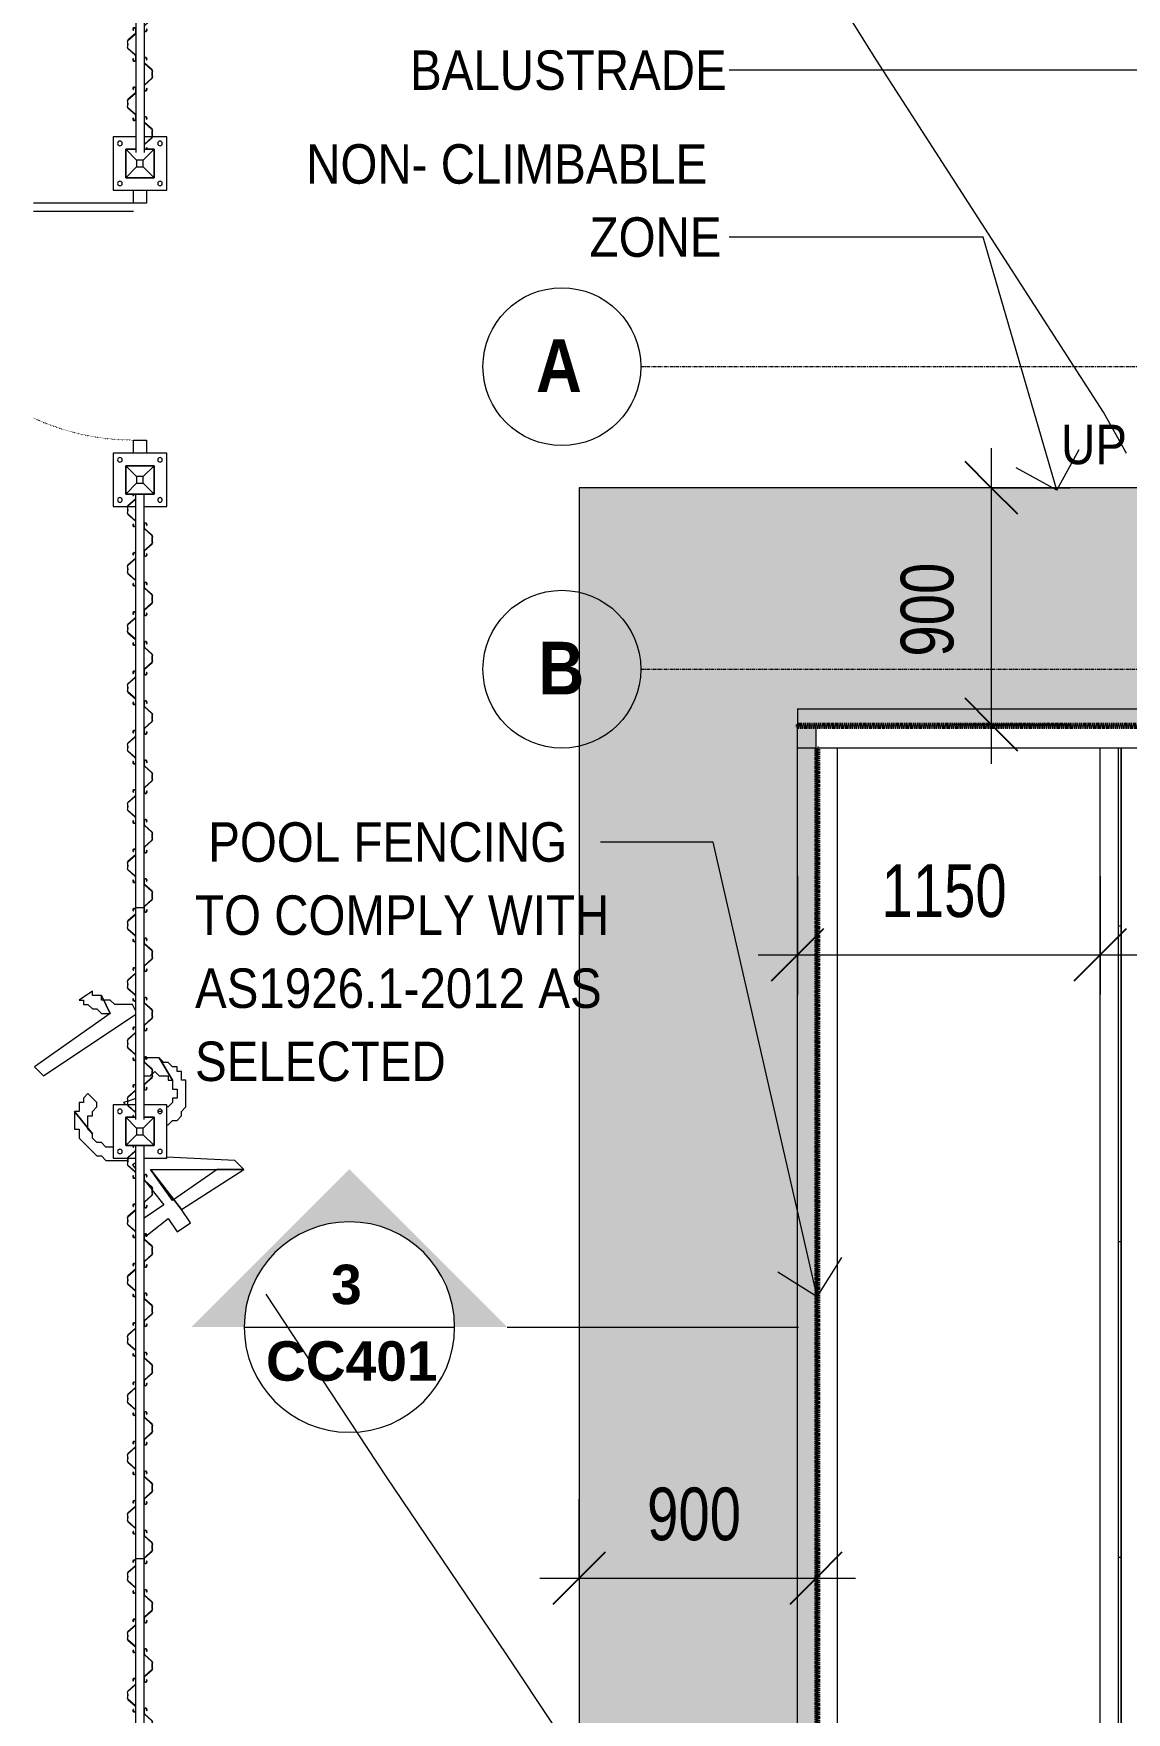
# Model space of a CAD drawing. Header units: millimetres. Extents: x -3370 to 37592, y -25802 to 13127.
# Drawn here: x -3370 to 784, y 1493 to 7874 of the extents above; entities that cross this region are included whole.
import ezdxf

# ---------------------------------------------------------------- set-up
doc = ezdxf.new("R2010")
doc.units = ezdxf.units.MM
for name, pattern in [('Dot - Tight', [1, 0, -1]), ('Grid Line', [22.225, 12.7, -3.175, 3.175, -3.175]), ('pool fencing', [16, 5, -1, 0, -1, 0, -1, 5, -1, 0, -1, 0, -1])]:
    doc.linetypes.add(name, pattern=pattern)
for name, color, linetype, lineweight in [('2 Hoop survey', 8, 'Continuous', 9), ('A-ANNO-DIMS', 211, 'Continuous', 9), ('A-ANNO-DIMS-100', 211, 'Continuous', 9), ('A-DETL', 90, 'Continuous', 9), ('A-DETL-GENF', 92, 'Continuous', 9), ('A-DETL-HDLN', 90, 'Dot - Tight', 9), ('A-DETL-THIN', 151, 'Continuous', 9), ('A-FLOR-HRAL', 11, 'Continuous', 9), ('A-GENM', 13, 'Continuous', 9), ('A-GLAZ-CURT', 52, 'Continuous', 9), ('A-WALL', 113, 'Continuous', 18), ('G-ANNO-SYMB', 111, 'Continuous', 9), ('G-ANNO-TEXT', 231, 'Continuous', 9), ('S-GRID', 1, 'Continuous', 9), ('S-GRID-IDEN', 1, 'Continuous', 9), ('S-STRS-IDEN', 31, 'Continuous', 25), ('默认', 18, 'Continuous', 9)]:
    doc.layers.add(name, color=color, linetype=linetype, lineweight=lineweight)
doc.styles.add('Arial_B', font='arialbd.ttf', dxfattribs={"height": 150})
doc.styles.add('Avenir', font='', dxfattribs={"width": 0.9, "height": 150})
doc.styles.add('Avenir_1', font='', dxfattribs={"width": 0.8, "height": 200})
doc.styles.add('Avenir_B', font='', dxfattribs={"width": 0.9, "height": 200})
doc.styles.get('Avenir').set_extended_font_data('Avenir')
doc.styles.get('Avenir_1').set_extended_font_data('Avenir')
doc.styles.get('Avenir_B').set_extended_font_data('Avenir', bold=True)
doc.dimstyles.new('OJID-2_0mm_Diagonal_Tick', dxfattribs={"dimscale": 304.8, "dimtxt": 282.499429, "dimasz": 0.656168, "dimexe": 0.492126, "dimexo": 0.0625, "dimgap": 0.164042, "dimtad": 1, "dimdsep": 46, "dimtxsty": 'Avenir_1', "dimblk1": 'OBLIQUE', "dimblk2": 'OBLIQUE', "dimsah": 1, "dimcen": 0.09, "dimdle": 0.492126, "dimazin": 3, "dimtfac": 1, "dimtdec": 4, "dimtix": 1, "dimtmove": 0, "dimatfit": 3, "dimfxl": 0.984252, "dimfxlon": 1, "dimtvp": 1, "dimtolj": 1, "dimarcsym": 2})

# ---------------------------------------------------------------- blocks, each defined once
blk = doc.blocks.new('System Panel - 10mm Glazed Panel-2181284-Lower Ground Floor')
at = {"layer": 'A-GLAZ-CURT'}
for p, q in [((-600, 5), (600, 5)), ((-600, 5), (-600, -5)), ((600, 5), (600, -5)), ((600, -5), (-600, -5))]:
    blk.add_line(p, q, dxfattribs=at)
blk = doc.blocks.new('System Panel - 10mm Glazed Panel-2228855-Lower Ground Floor')
at = {"layer": 'A-GLAZ-CURT'}
for p, q in [((-337.5, 5), (337.5, 5)), ((-337.5, 5), (-337.5, -5)), ((337.5, -5), (-337.5, -5))]:
    blk.add_line(p, q, dxfattribs=at)
blk = doc.blocks.new('pool water - pool water-1857592-Lower Ground Floor')
at = {"layer": 'A-GENM'}
blk.add_line((764, -5141.6), (764, 5158.4), dxfattribs=at)
blk = doc.blocks.new('2 Hoop survey-1260670-Lower Ground Floor')
at = {"layer": '默认', "color": 9}
for p, q in [((45448.2, 14015.8), (45418.6, 14005.9)), ((45549, 13966.5), (45531.4, 13966.5)), ((45418.9, 13780.3), (45418.9, 13789)), ((45479.9, 13706.6), (45481.4, 13704.8)), ((45482.8, 13703), (45510, 13668))]:
    blk.add_line(p, q, dxfattribs=at)
at = {"layer": '默认', "color": 9, "flags": 128}
for points in [[(49214.1, 16468.8), (49211.7, 16472.5), (49127.1, 16624.9), (48263.5, 17962.6), (47501.5, 19181.7), (46739.6, 20400.8), (45977.6, 21620), (45909.9, 21738.5), (45825.2, 21874), (45740.6, 21992.5), (45655.9, 22128), (45588.2, 22246.5), (45503.5, 22381.9), (45501.6, 22384.6)], [(45448.2, 14348.1), (45435.8, 14372.9), (45368.1, 14372.9), (45351.1, 14389.8), (45317.3, 14389.8), (45317.3, 14406.8), (45351.1, 14339), (45063.3, 14135.9), (45097.1, 14102), (45448.2, 14336)], [(45537.4, 14169.7), (45486.6, 14169.7), (45480.8, 14163.9)], [(45510.4, 14108.8), (45520.5, 14118.9), (45537.4, 14102), (45571.3, 14102), (45571.3, 14085.1), (45588.2, 14085.1), (45537.4, 14169.7)], [(45622, 14102), (45622, 14118.9), (45605.1, 14118.9), (45605.1, 14135.9), (45588.2, 14135.9), (45571.3, 14152.8), (45554.3, 14152.8), (45537.4, 14169.7), (45588.2, 14085.1), (45588.2, 14051.2), (45605.1, 14051.2), (45605.1, 14017.3), (45588.2, 14017.3), (45588.2, 14000.4), (45571.3, 13983.5), (45565.7, 13983.5)], [(45479.9, 14102), (45503.5, 14102), (45509.8, 14108.3)], [(45565.7, 13915.7), (45571.3, 13915.7), (45588.2, 13932.7), (45605.1, 13932.7), (45622, 13949.6), (45622, 13966.5), (45639, 13983.5), (45639, 14085.1), (45622, 14085.1), (45622, 14102)], [(45417.8, 14005.7), (45401.9, 14000.4), (45410.1, 13992.2)], [(45362.5, 13831.1), (45334.2, 13831.1), (45317.3, 13848), (45300.3, 13848), (45283.4, 13864.9), (45283.4, 13881.9), (45215.7, 13966.5), (45215.7, 13898.8), (45232.6, 13898.8), (45232.6, 13864.9), (45300.3, 13797.2), (45317.3, 13797.2), (45334.2, 13780.3), (45417.4, 13780.3)], [(45859.1, 13746.4), (45757.5, 13746.4), (45588.2, 13627.9), (45503.5, 13746.4), (45622, 13594), (45859.1, 13746.4), (45825.2, 13780.3), (45565.7, 13793.3)], [(45448.2, 13771.6), (45435.8, 13763.3), (45448.2, 13747.4)], [(45479.9, 13502.4), (45486.6, 13492.4), (45571.3, 13560.2), (45605.1, 13509.4), (45655.9, 13543.2), (45622, 13594), (45503.5, 13746.4), (45859.1, 13746.4)], [(45510.7, 13667.1), (45554.3, 13611), (45479.9, 13561.4)], [(47964.1, 10304), (47907.9, 10393.8), (47823.3, 10495.4), (47637, 10732.4), (47569.3, 10834), (47484.6, 10952.6), (47400, 11088), (46858.1, 11900.8), (46400.9, 12578.1), (45943.8, 13272.3)]]:
    blk.add_lwpolyline(points, dxfattribs=at)
for points in [[(45317.3, 14406.8), (45283.4, 14406.8), (45283.4, 14423.7), (45232.6, 14389.8), (45249.5, 14389.8), (45249.5, 14372.9), (45266.5, 14372.9), (45283.4, 14356), (45300.3, 14356), (45317.3, 14339), (45351.1, 14339)], [(45300.3, 14000.4), (45266.5, 14034.3), (45249.5, 14017.3), (45249.5, 14000.4), (45232.6, 14000.4), (45232.6, 13966.5), (45215.7, 13966.5), (45283.4, 13881.9), (45266.5, 13898.8), (45266.5, 13949.6), (45283.4, 13949.6), (45283.4, 13966.5), (45300.3, 13983.5)]]:
    blk.add_lwpolyline(points, close=True, dxfattribs=at)
blk = doc.blocks.new('栏杆扶手 - Surface-Mounted Left Side-1798706-Lower Ground Floor')
at = {"layer": 'A-FLOR-HRAL'}
for p, q in [((101.6, 101.6), (-101.6, 101.6)), ((-101.6, 101.6), (-101.6, -101.6)), ((101.6, -101.6), (101.6, 101.6)), ((-53.975, 53.975), (53.975, 53.975)), ((-53.975, 53.975), (-12.7, 12.7)), ((-53.975, -53.975), (-53.975, 53.975)), ((53.975, 53.975), (-53.975, 53.975)), ((-53.975, 53.975), (-53.975, -53.975)), ((12.7, 12.7), (-12.7, 12.7)), ((-12.7, 12.7), (-12.7, -12.7)), ((12.7, 12.7), (53.975, 53.975)), ((12.7, -12.7), (12.7, 12.7)), ((53.975, 53.975), (53.975, -53.975)), ((53.975, -53.975), (53.975, 53.975)), ((-53.975, -53.975), (-12.7, -12.7)), ((-15.875, -53.975), (-53.975, -53.975)), ((-53.975, -53.975), (-15.875, -53.975)), ((-12.7, -12.7), (12.7, -12.7)), ((53.975, -53.975), (12.7, -12.7)), ((53.975, -53.975), (15.875, -53.975)), ((15.875, -53.975), (53.975, -53.975)), ((-101.6, -101.6), (-15.875, -101.6)), ((15.875, -101.6), (101.6, -101.6))]:
    blk.add_line(p, q, dxfattribs=at)
for centre, start, end in [((-76.2, 76.2), 0, 180), ((-76.2, 76.2), 180, 0), ((76.2, 76.2), 0, 180), ((76.2, 76.2), 180, 0), ((-76.2, -76.2), 0, 180), ((-76.2, -76.2), 180, 0), ((76.2, -76.2), 0, 180), ((76.2, -76.2), 180, 0)]:
    blk.add_arc(centre, 8.731, start, end, dxfattribs=at)
blk = doc.blocks.new('栏杆扶手 - Surface-Mounted Right Side-1798708-Lower Ground Floor')
at = {"layer": 'A-FLOR-HRAL'}
for p, q in [((-29, 101.6), (-101.6, 101.6)), ((-101.6, 101.6), (-101.6, 8)), ((-15.9, 101.6), (-27.8, 101.6)), ((101.6, 101.6), (15.9, 101.6)), ((101.6, -101.6), (101.6, 101.6)), ((-54, 54), (-15.9, 54)), ((-54, 54), (-12.7, 12.7)), ((-54, -54), (-54, 54)), ((-15.9, 54), (-54, 54)), ((-54, 54), (-54, -54)), ((12.7, 12.7), (-12.7, 12.7)), ((-12.7, 12.7), (-12.7, -12.7)), ((12.7, 12.7), (54, 54)), ((12.7, -12.7), (12.7, 12.7)), ((15.9, 54), (54, 54)), ((54, 54), (15.9, 54)), ((54, 54), (54, -54)), ((54, -54), (54, 54)), ((-101.6, -12), (-101.6, -101.6)), ((-54, -54), (-12.7, -12.7)), ((54, -54), (-54, -54)), ((-54, -54), (54, -54)), ((-12.7, -12.7), (12.7, -12.7)), ((54, -54), (12.7, -12.7)), ((-101.6, -101.6), (101.6, -101.6))]:
    blk.add_line(p, q, dxfattribs=at)
for centre, start, end in [((-76.2, 76.2), 0, 180), ((-76.2, 76.2), 180, 0), ((76.2, 76.2), 0, 180), ((76.2, 76.2), 180, 0), ((-76.2, -76.2), 0, 180), ((-76.2, -76.2), 180, 0), ((76.2, -76.2), 0, 180), ((76.2, -76.2), 180, 0)]:
    blk.add_arc(centre, 8.73, start, end, dxfattribs=at)
blk = doc.blocks.new('栏杆扶手 - Right Side-1798712-Lower Ground Floor')
at = {"layer": 'A-FLOR-HRAL'}
for p, q in [((14.3, 41.4), (-14.4, 15.7)), ((-13.9, 15.1), (14.8, 40.8)), ((6.2, 53.8), (6.8, 54.4)), ((15.1, 57.8), (15.1, 43.2)), ((15.9, 43.2), (15.9, 57.8)), ((-14.4, -15.7), (14.3, -41.4)), ((14.8, -40.8), (-13.9, -15.1)), ((6.8, -54.4), (6.2, -53.8)), ((15.1, -43.2), (15.1, -57.8)), ((15.9, -57.8), (15.9, -43.2))]:
    blk.add_line(p, q, dxfattribs=at)
for centre, radius, start, end in [((-11.9, 12.6), 3.97, 129.21574, 193.48706), ((-64.6, 0), 50.2, 346.51294, 13.48706), ((-11.9, 12.6), 3.17, 129.21574, 193.48706), ((-64.6, 0), 51, 346.51294, 13.48706), ((10.2, 57.8), 5.65, 154.86592, 225.25952), ((10.2, 57.8), 4.86, 154.89508, 225.30193), ((12.7, 43.2), 2.38, 311.84708, 0), ((10.2, 57.8), 4.86, 0, 28.16274), ((12.7, 43.2), 3.17, 311.84584, 0), ((10.2, 57.8), 5.65, 360, 14.07872), ((-11.9, -12.6), 3.97, 166.51294, 230.78426), ((-11.9, -12.6), 3.18, 166.51294, 230.78426), ((10.2, -57.8), 5.65, 134.74048, 360), ((10.2, -57.8), 4.86, 134.69807, 0), ((12.7, -43.2), 2.38, 0, 48.15292), ((12.7, -43.2), 3.17, 0, 48.15416)]:
    blk.add_arc(centre, radius, start, end, dxfattribs=at)
blk = doc.blocks.new('栏杆扶手 - Left Side-1798714-Lower Ground Floor')
at = {"layer": 'A-FLOR-HRAL'}
for p, q in [((-15.9, 57.8), (-15.9, 43.2)), ((-15.1, 43.2), (-15.1, 57.8)), ((-14.8, 40.8), (13.9, 15.1)), ((14.4, 15.7), (-14.3, 41.4)), ((-6.8, 54.4), (-6.2, 53.8)), ((-15.9, -43.2), (-15.9, -57.8)), ((-15.1, -57.8), (-15.1, -43.2)), ((13.9, -15.1), (-14.8, -40.8)), ((-14.3, -41.4), (14.4, -15.7)), ((-6.2, -53.8), (-6.8, -54.4))]:
    blk.add_line(p, q, dxfattribs=at)
for centre, radius, start, end in [((-10.2, 57.8), 5.65, 314.74048, 180), ((-12.7, 43.2), 3.17, 180, 228.15416), ((-10.2, 57.8), 4.86, 314.69807, 180), ((-12.7, 43.2), 2.38, 180, 228.15292), ((64.6, 0), 51, 166.51294, 193.48706), ((11.9, 12.6), 3.18, 346.51294, 50.78426), ((11.9, 12.6), 3.97, 346.51294, 50.78426), ((64.6, 0), 50.2, 166.51294, 193.48706), ((-12.7, -43.2), 3.17, 131.84584, 180), ((-10.2, -57.8), 5.65, 180, 45.25952), ((-12.7, -43.2), 2.38, 131.84708, 180), ((-10.2, -57.8), 4.86, 180, 45.30193), ((11.9, -12.6), 3.17, 309.21574, 13.48706), ((11.9, -12.6), 3.97, 309.21574, 13.48706)]:
    blk.add_arc(centre, radius, start, end, dxfattribs=at)
blk = doc.blocks.new('栏杆扶手 - Right Side-V1-Lower Ground Floor')
at = {"layer": 'A-FLOR-HRAL'}
for p, q in [((14.3, 41.4), (-14.4, 15.7)), ((-13.9, 15.1), (14.8, 40.8)), ((6.2, 53.8), (6.8, 54.4)), ((15.1, 57.8), (15.1, 43.2)), ((15.9, 43.2), (15.9, 57.8)), ((-14.4, -15.7), (14.3, -41.4)), ((14.8, -40.8), (-13.9, -15.1)), ((6.8, -54.4), (6.2, -53.8)), ((15.1, -43.2), (15.1, -57.8)), ((15.9, -57.8), (15.9, -43.2))]:
    blk.add_line(p, q, dxfattribs=at)
for centre, radius, start, end in [((-11.9, 12.6), 3.97, 129.21574, 193.48706), ((-64.6, 0), 50.2, 346.51294, 13.48706), ((-11.9, 12.6), 3.17, 129.21574, 193.48706), ((-64.6, 0), 51, 346.51294, 13.48706), ((10.2, 57.8), 5.65, 360, 225.25952), ((10.2, 57.8), 4.86, 0, 225.30193), ((12.7, 43.2), 2.38, 311.84708, 0), ((12.7, 43.2), 3.17, 311.84584, 0), ((-11.9, -12.6), 3.97, 166.51294, 230.78426), ((-11.9, -12.6), 3.18, 166.51294, 230.78426), ((10.2, -57.8), 5.65, 134.74048, 360), ((10.2, -57.8), 4.86, 134.69807, 0), ((12.7, -43.2), 2.38, 0, 48.15292), ((12.7, -43.2), 3.17, 0, 48.15416)]:
    blk.add_arc(centre, radius, start, end, dxfattribs=at)
blk = doc.blocks.new('栏杆扶手 - Right Side-V2-Lower Ground Floor')
at = {"layer": 'A-FLOR-HRAL'}
for p, q in [((14.3, 41.4), (-14.4, 15.7)), ((-13.9, 15.1), (14.8, 40.8)), ((6.2, 53.8), (6.8, 54.4)), ((15.1, 57.8), (15.1, 43.2)), ((15.9, 43.2), (15.9, 57.8)), ((-14.4, -15.7), (14.3, -41.4)), ((14.8, -40.8), (-13.9, -15.1)), ((6.8, -54.4), (6.2, -53.8)), ((15.1, -43.2), (15.1, -57.8)), ((15.9, -57.8), (15.9, -43.2))]:
    blk.add_line(p, q, dxfattribs=at)
for centre, radius, start, end in [((-11.9, 12.6), 3.97, 129.21574, 193.48706), ((-64.6, 0), 50.2, 346.51294, 13.48706), ((-11.9, 12.6), 3.17, 129.21574, 193.48706), ((-64.6, 0), 51, 346.51294, 13.48706), ((10.2, 57.8), 5.65, 360, 225.25952), ((10.2, 57.8), 4.86, 0, 225.30193), ((12.7, 43.2), 2.38, 311.84708, 0), ((12.7, 43.2), 3.17, 311.84584, 0), ((-11.9, -12.6), 3.97, 166.51294, 230.78426), ((-11.9, -12.6), 3.18, 166.51294, 230.78426), ((10.2, -57.8), 5.65, 134.74048, 205.13408), ((10.2, -57.8), 4.86, 134.69807, 205.10492), ((12.7, -43.2), 2.38, 0, 48.15292), ((10.2, -57.8), 4.86, 331.83726, 0), ((12.7, -43.2), 3.17, 0, 48.15416), ((10.2, -57.8), 5.65, 345.92128, 360)]:
    blk.add_arc(centre, radius, start, end, dxfattribs=at)
blk = doc.blocks.new('栏杆扶手 - Surface-Mounted Center-1798717-Lower Ground Floor')
at = {"layer": 'A-FLOR-HRAL'}
for p, q in [((-15.875, 101.6), (-101.6, 101.6)), ((-101.6, 101.6), (-101.6, -101.6)), ((101.6, 101.6), (15.875, 101.6)), ((101.6, -101.6), (101.6, 101.6)), ((-53.975, 53.975), (53.975, 53.975)), ((-53.975, 53.975), (-12.7, 12.7)), ((-53.975, -53.975), (-53.975, 53.975)), ((53.975, 53.975), (-53.975, 53.975)), ((-53.975, 53.975), (-53.975, -53.975)), ((12.7, 12.7), (-12.7, 12.7)), ((-12.7, 12.7), (-12.7, -12.7)), ((12.7, 12.7), (53.975, 53.975)), ((12.7, -12.7), (12.7, 12.7)), ((53.975, 53.975), (53.975, -53.975)), ((53.975, -53.975), (53.975, 53.975)), ((-53.975, -53.975), (-12.7, -12.7)), ((-15.875, -53.975), (-53.975, -53.975)), ((-53.975, -53.975), (-15.875, -53.975)), ((-12.7, -12.7), (12.7, -12.7)), ((53.975, -53.975), (12.7, -12.7)), ((53.975, -53.975), (15.875, -53.975)), ((15.875, -53.975), (53.975, -53.975)), ((-101.6, -101.6), (-15.875, -101.6)), ((15.875, -101.6), (101.6, -101.6))]:
    blk.add_line(p, q, dxfattribs=at)
for centre, start, end in [((-76.2, 76.2), 0, 180), ((-76.2, 76.2), 180, 0), ((76.2, 76.2), 0, 180), ((76.2, 76.2), 180, 0), ((-76.2, -76.2), 0, 180), ((-76.2, -76.2), 180, 0), ((76.2, -76.2), 0, 180), ((76.2, -76.2), 180, 0)]:
    blk.add_arc(centre, 8.731, start, end, dxfattribs=at)
blk = doc.blocks.new('栏杆扶手 - Left Side-V3-Lower Ground Floor')
at = {"layer": 'A-FLOR-HRAL'}
for p, q in [((-15.9, 57.8), (-15.9, 43.2)), ((-15.1, 43.2), (-15.1, 57.8)), ((-14.8, 40.8), (-7.2, 34)), ((-6, 34), (-14.3, 41.4)), ((-6.8, 54.4), (-6.2, 53.8))]:
    blk.add_line(p, q, dxfattribs=at)
for centre, radius, start, end in [((-10.2, 57.8), 5.65, 314.74048, 180), ((-12.7, 43.2), 3.17, 180, 228.15416), ((-10.2, 57.8), 4.86, 314.69807, 180), ((-12.7, 43.2), 2.38, 180, 228.15292)]:
    blk.add_arc(centre, radius, start, end, dxfattribs=at)
blk = doc.blocks.new('栏杆扶手 - 栏杆扶手-1914632-Lower Ground Floor')
at = {"layer": 'A-FLOR-HRAL'}
for p, q in [((-2981.8, 12777.9), (-2981.8, 12540.1)), ((-2950.1, 12777.9), (-2950.1, 12540.1)), ((-2950.1, 12540.1), (-2981.8, 12540.1)), ((-2981.8, 12540.1), (-2981.8, 12385.5)), ((-2950.1, 12540.1), (-2950.1, 12385.5)), ((-2981.8, 12279.2), (-2981.8, 12233.1)), ((-2950.1, 12279.2), (-2950.1, 12233.1)), ((-2950.1, 12233.1), (-2981.8, 12233.1)), ((-2981.8, 12233.1), (-2981.8, 11609.7)), ((-2950.1, 12233.1), (-2950.1, 11609.7)), ((-2950.1, 11609.7), (-2981.8, 11609.7)), ((-2981.8, 11609.7), (-2981.8, 11242.4)), ((-2950.1, 11609.7), (-2950.1, 11242.4)), ((-2950.1, 11242.4), (-2981.8, 11242.4)), ((-2981.8, 11242.4), (-2981.8, 10909.8)), ((-2950.1, 11242.4), (-2950.1, 10909.8)), ((-2950.1, 10909.8), (-2981.8, 10909.8)), ((-2981.8, 10909.8), (-2981.8, 10558.5)), ((-2950.1, 10909.8), (-2950.1, 10558.5)), ((-2950.1, 10558.5), (-2981.8, 10558.5)), ((-2981.8, 10558.5), (-2981.8, 9900.8)), ((-2950.1, 10558.5), (-2950.1, 9900.8)), ((-2981.8, 9802.9), (-2981.8, 8175.7)), ((-2950.1, 9802.9), (-2950.1, 8175.7)), ((-2950.1, 8175.7), (-2981.8, 8175.7)), ((-2981.8, 8175.7), (-2981.8, 7422.4)), ((-2950.1, 8175.7), (-2950.1, 7422.4))]:
    blk.add_line(p, q, dxfattribs=at)
at = {"rotation": 180}
for name, p in [('栏杆扶手 - Surface-Mounted Right Side-1798708-Lower Ground Floor', (-2966, 12805.6)), ('栏杆扶手 - Left Side-V3-Lower Ground Floor', (-2997.8, 12785.6)), ('栏杆扶手 - Right Side-V1-Lower Ground Floor', (-2934.2, 12672.9)), ('栏杆扶手 - Left Side-1798714-Lower Ground Floor', (-2997.8, 12560.2)), ('栏杆扶手 - Right Side-1798712-Lower Ground Floor', (-2934.2, 12447.5)), ('栏杆扶手 - Surface-Mounted Center-1798717-Lower Ground Floor', (-2966, 12333.2)), ('栏杆扶手 - Right Side-V2-Lower Ground Floor', (-2934.2, 12218.9)), ('栏杆扶手 - Left Side-1798714-Lower Ground Floor', (-2997.8, 12112.5)), ('栏杆扶手 - Right Side-V1-Lower Ground Floor', (-2934.2, 11999.8)), ('栏杆扶手 - Left Side-1798714-Lower Ground Floor', (-2997.8, 11887.1)), ('栏杆扶手 - Right Side-V1-Lower Ground Floor', (-2934.2, 11774.4)), ('栏杆扶手 - Left Side-1798714-Lower Ground Floor', (-2997.8, 11661.7)), ('栏杆扶手 - Right Side-V1-Lower Ground Floor', (-2934.2, 11549)), ('栏杆扶手 - Left Side-1798714-Lower Ground Floor', (-2997.8, 11436.3)), ('栏杆扶手 - Right Side-V1-Lower Ground Floor', (-2934.2, 11323.6)), ('栏杆扶手 - Left Side-1798714-Lower Ground Floor', (-2997.8, 11210.9)), ('栏杆扶手 - Right Side-V1-Lower Ground Floor', (-2934.2, 11098.2)), ('栏杆扶手 - Left Side-1798714-Lower Ground Floor', (-2997.8, 10985.5)), ('栏杆扶手 - Right Side-V1-Lower Ground Floor', (-2934.2, 10872.8)), ('栏杆扶手 - Left Side-1798714-Lower Ground Floor', (-2997.8, 10760.1)), ('栏杆扶手 - Right Side-V1-Lower Ground Floor', (-2934.2, 10647.4)), ('栏杆扶手 - Left Side-1798714-Lower Ground Floor', (-2997.8, 10534.7)), ('栏杆扶手 - Right Side-V1-Lower Ground Floor', (-2934.2, 10422)), ('栏杆扶手 - Left Side-1798714-Lower Ground Floor', (-2997.8, 10309.3)), ('栏杆扶手 - Right Side-V1-Lower Ground Floor', (-2934.2, 10196.6)), ('栏杆扶手 - Left Side-1798714-Lower Ground Floor', (-2997.8, 10083.9)), ('栏杆扶手 - Right Side-1798712-Lower Ground Floor', (-2934.2, 9971.2)), ('栏杆扶手 - Surface-Mounted Center-1798717-Lower Ground Floor', (-2966, 9856.9)), ('栏杆扶手 - Right Side-V2-Lower Ground Floor', (-2934.2, 9742.6)), ('栏杆扶手 - Left Side-1798714-Lower Ground Floor', (-2997.8, 9636.2)), ('栏杆扶手 - Right Side-V1-Lower Ground Floor', (-2934.2, 9523.5)), ('栏杆扶手 - Left Side-1798714-Lower Ground Floor', (-2997.8, 9410.8)), ('栏杆扶手 - Right Side-V1-Lower Ground Floor', (-2934.2, 9298.1)), ('栏杆扶手 - Left Side-1798714-Lower Ground Floor', (-2997.8, 9185.4)), ('栏杆扶手 - Right Side-V1-Lower Ground Floor', (-2934.2, 9072.7)), ('栏杆扶手 - Left Side-1798714-Lower Ground Floor', (-2997.8, 8960)), ('栏杆扶手 - Right Side-V1-Lower Ground Floor', (-2934.2, 8847.3)), ('栏杆扶手 - Left Side-1798714-Lower Ground Floor', (-2997.8, 8734.6)), ('栏杆扶手 - Right Side-V1-Lower Ground Floor', (-2934.2, 8621.9)), ('栏杆扶手 - Left Side-1798714-Lower Ground Floor', (-2997.8, 8509.2)), ('栏杆扶手 - Right Side-V1-Lower Ground Floor', (-2934.2, 8396.5)), ('栏杆扶手 - Left Side-1798714-Lower Ground Floor', (-2997.8, 8283.8)), ('栏杆扶手 - Right Side-V1-Lower Ground Floor', (-2934.2, 8171.1)), ('栏杆扶手 - Left Side-1798714-Lower Ground Floor', (-2997.8, 8058.4)), ('栏杆扶手 - Right Side-V1-Lower Ground Floor', (-2934.2, 7945.7)), ('栏杆扶手 - Left Side-1798714-Lower Ground Floor', (-2997.8, 7833)), ('栏杆扶手 - Right Side-V1-Lower Ground Floor', (-2934.2, 7720.3)), ('栏杆扶手 - Left Side-1798714-Lower Ground Floor', (-2997.8, 7607.6)), ('栏杆扶手 - Right Side-1798712-Lower Ground Floor', (-2934.2, 7494.9)), ('栏杆扶手 - Surface-Mounted Left Side-1798706-Lower Ground Floor', (-2966, 7380.6))]:
    blk.add_blockref(name, p, dxfattribs=at)
blk = doc.blocks.new('System Panel - 10mm Glazed Panel-V5-Lower Ground Floor')
at = {"layer": 'A-GLAZ-CURT'}
blk.add_line((-600, 5), (600, 5), dxfattribs=at)
blk = doc.blocks.new('System Panel - 10mm Glazed Panel-V4-Lower Ground Floor')
at = {"layer": 'A-GLAZ-CURT'}
blk.add_line((-600, 5), (600, 5), dxfattribs=at)
blk = doc.blocks.new('System Panel - 10mm Glazed Panel-2230196-Lower Ground Floor')
at = {"layer": 'A-GLAZ-CURT'}
blk.add_line((-350, 5), (350, 5), dxfattribs=at)
blk = doc.blocks.new('栏杆扶手 - Surface-Mounted Left Side-V6-Lower Ground Floor')
at = {"layer": 'A-FLOR-HRAL'}
for p, q in [((101.6, 101.6), (-101.6, 101.6)), ((-101.6, 101.6), (-101.6, -101.6)), ((101.6, -101.6), (101.6, 101.6)), ((-53.975, 53.975), (53.975, 53.975)), ((-53.975, 53.975), (-12.7, 12.7)), ((-53.975, -53.975), (-53.975, 53.975)), ((53.975, 53.975), (-53.975, 53.975)), ((-53.975, 53.975), (-53.975, -53.975)), ((12.7, 12.7), (-12.7, 12.7)), ((-12.7, 12.7), (-12.7, -12.7)), ((12.7, 12.7), (53.975, 53.975)), ((12.7, -12.7), (12.7, 12.7)), ((53.975, 53.975), (53.975, -53.975)), ((53.975, -53.975), (53.975, 53.975)), ((-53.975, -53.975), (-12.7, -12.7)), ((53.975, -53.975), (-53.975, -53.975)), ((-53.975, -53.975), (53.975, -53.975)), ((-12.7, -12.7), (12.7, -12.7)), ((53.975, -53.975), (12.7, -12.7)), ((-101.6, -101.6), (-15.875, -101.6)), ((15.875, -101.6), (101.6, -101.6))]:
    blk.add_line(p, q, dxfattribs=at)
for centre, start, end in [((-76.2, 76.2), 0, 180), ((-76.2, 76.2), 180, 0), ((76.2, 76.2), 0, 180), ((76.2, 76.2), 180, 0), ((-76.2, -76.2), 0, 180), ((-76.2, -76.2), 180, 0), ((76.2, -76.2), 0, 180), ((76.2, -76.2), 180, 0)]:
    blk.add_arc(centre, 8.731, start, end, dxfattribs=at)
blk = doc.blocks.new('栏杆扶手 - Surface-Mounted Center-V7-Lower Ground Floor')
at = {"layer": 'A-FLOR-HRAL'}
for p, q in [((-15.875, 101.6), (-101.6, 101.6)), ((-101.6, 101.6), (-101.6, -101.6)), ((101.6, 101.6), (15.875, 101.6)), ((101.6, -101.6), (101.6, 101.6)), ((-53.975, 53.975), (-15.875, 53.975)), ((-53.975, 53.975), (-12.7, 12.7)), ((-53.975, -53.975), (-53.975, 53.975)), ((-15.875, 53.975), (-53.975, 53.975)), ((-53.975, 53.975), (-53.975, -53.975)), ((12.7, 12.7), (-12.7, 12.7)), ((-12.7, 12.7), (-12.7, -12.7)), ((12.7, 12.7), (53.975, 53.975)), ((12.7, -12.7), (12.7, 12.7)), ((15.875, 53.975), (53.975, 53.975)), ((53.975, 53.975), (15.875, 53.975)), ((53.975, 53.975), (53.975, -53.975)), ((53.975, -53.975), (53.975, 53.975)), ((-53.975, -53.975), (-12.7, -12.7)), ((53.975, -53.975), (-53.975, -53.975)), ((-53.975, -53.975), (53.975, -53.975)), ((-12.7, -12.7), (12.7, -12.7)), ((53.975, -53.975), (12.7, -12.7)), ((-101.6, -101.6), (-15.875, -101.6)), ((15.875, -101.6), (101.6, -101.6))]:
    blk.add_line(p, q, dxfattribs=at)
for centre, start, end in [((-76.2, 76.2), 0, 180), ((-76.2, 76.2), 180, 0), ((76.2, 76.2), 0, 180), ((76.2, 76.2), 180, 0), ((-76.2, -76.2), 0, 180), ((-76.2, -76.2), 180, 0), ((76.2, -76.2), 0, 180), ((76.2, -76.2), 180, 0)]:
    blk.add_arc(centre, 8.731, start, end, dxfattribs=at)
blk = doc.blocks.new('栏杆扶手 - 栏杆扶手-2236474-Lower Ground Floor')
at = {"layer": 'A-FLOR-HRAL'}
for p, q in [((-2981.8, 5773.2), (-2981.8, 6124)), ((-2950.1, 5773.2), (-2950.1, 6124)), ((-2981.8, 4552.5), (-2981.8, 5773.2)), ((-2950.1, 4552.5), (-2950.1, 5773.2)), ((-2981.8, 4552.5), (-2950.1, 4552.5)), ((-2981.8, 4386.1), (-2981.8, 4552.5)), ((-2950.1, 4386.1), (-2950.1, 4552.5)), ((-2981.8, 3746.6), (-2981.8, 4386.1)), ((-2950.1, 3746.6), (-2950.1, 4386.1)), ((-2981.8, 2079), (-2981.8, 3647.7)), ((-2950.1, 2079), (-2950.1, 3647.7)), ((-2981.8, 2079), (-2950.1, 2079)), ((-2981.8, 1267.8), (-2981.8, 2079)), ((-2950.1, 1267.8), (-2950.1, 2079))]:
    blk.add_line(p, q, dxfattribs=at)
for name, p in [('栏杆扶手 - Surface-Mounted Left Side-V6-Lower Ground Floor', (-2966, 6178)), ('栏杆扶手 - Right Side-1798712-Lower Ground Floor', (-2997.8, 6063.7)), ('栏杆扶手 - Left Side-1798714-Lower Ground Floor', (-2934.2, 5951)), ('栏杆扶手 - Right Side-V1-Lower Ground Floor', (-2997.8, 5838.3)), ('栏杆扶手 - Left Side-1798714-Lower Ground Floor', (-2934.2, 5725.6)), ('栏杆扶手 - Right Side-V1-Lower Ground Floor', (-2997.8, 5612.9)), ('栏杆扶手 - Left Side-1798714-Lower Ground Floor', (-2934.2, 5500.2)), ('栏杆扶手 - Right Side-V1-Lower Ground Floor', (-2997.8, 5387.5)), ('栏杆扶手 - Left Side-1798714-Lower Ground Floor', (-2934.2, 5274.8)), ('栏杆扶手 - Right Side-V1-Lower Ground Floor', (-2997.8, 5162.1)), ('栏杆扶手 - Left Side-1798714-Lower Ground Floor', (-2934.2, 5049.4)), ('栏杆扶手 - Right Side-V1-Lower Ground Floor', (-2997.8, 4936.7)), ('栏杆扶手 - Left Side-1798714-Lower Ground Floor', (-2934.2, 4824)), ('栏杆扶手 - Right Side-V1-Lower Ground Floor', (-2997.8, 4711.3)), ('栏杆扶手 - Left Side-1798714-Lower Ground Floor', (-2934.2, 4598.6)), ('栏杆扶手 - Right Side-V1-Lower Ground Floor', (-2997.8, 4485.9)), ('栏杆扶手 - Left Side-1798714-Lower Ground Floor', (-2934.2, 4373.2)), ('栏杆扶手 - Right Side-V1-Lower Ground Floor', (-2997.8, 4260.5)), ('栏杆扶手 - Left Side-1798714-Lower Ground Floor', (-2934.2, 4147.8)), ('栏杆扶手 - Right Side-V1-Lower Ground Floor', (-2997.8, 4035.1)), ('栏杆扶手 - Left Side-1798714-Lower Ground Floor', (-2934.2, 3922.4)), ('栏杆扶手 - Right Side-V2-Lower Ground Floor', (-2997.8, 3816)), ('栏杆扶手 - Surface-Mounted Center-V7-Lower Ground Floor', (-2966, 3701.7)), ('栏杆扶手 - Right Side-1798712-Lower Ground Floor', (-2997.8, 3587.4)), ('栏杆扶手 - Left Side-1798714-Lower Ground Floor', (-2934.2, 3474.7)), ('栏杆扶手 - Right Side-V1-Lower Ground Floor', (-2997.8, 3362)), ('栏杆扶手 - Left Side-1798714-Lower Ground Floor', (-2934.2, 3249.3)), ('栏杆扶手 - Right Side-V1-Lower Ground Floor', (-2997.8, 3136.6)), ('栏杆扶手 - Left Side-1798714-Lower Ground Floor', (-2934.2, 3023.9)), ('栏杆扶手 - Right Side-V1-Lower Ground Floor', (-2997.8, 2911.2)), ('栏杆扶手 - Left Side-1798714-Lower Ground Floor', (-2934.2, 2798.5)), ('栏杆扶手 - Right Side-V1-Lower Ground Floor', (-2997.8, 2685.8)), ('栏杆扶手 - Left Side-1798714-Lower Ground Floor', (-2934.2, 2573.1)), ('栏杆扶手 - Right Side-V1-Lower Ground Floor', (-2997.8, 2460.4)), ('栏杆扶手 - Left Side-1798714-Lower Ground Floor', (-2934.2, 2347.7)), ('栏杆扶手 - Right Side-V1-Lower Ground Floor', (-2997.8, 2235)), ('栏杆扶手 - Left Side-1798714-Lower Ground Floor', (-2934.2, 2122.3)), ('栏杆扶手 - Right Side-V1-Lower Ground Floor', (-2997.8, 2009.6)), ('栏杆扶手 - Left Side-1798714-Lower Ground Floor', (-2934.2, 1896.9)), ('栏杆扶手 - Right Side-V1-Lower Ground Floor', (-2997.8, 1784.2)), ('栏杆扶手 - Left Side-1798714-Lower Ground Floor', (-2934.2, 1671.5)), ('栏杆扶手 - Right Side-V1-Lower Ground Floor', (-2997.8, 1558.8)), ('栏杆扶手 - Left Side-1798714-Lower Ground Floor', (-2934.2, 1446.1))]:
    blk.add_blockref(name, p)
blk = doc.blocks.new('轴网 - Annotation - Grid Head _Circle 6mm_-283740-Lower Ground Floor')
at = {"layer": 'S-GRID-IDEN'}
blk.add_circle((0, 0), 3, dxfattribs=at)
blk = doc.blocks.new('DIMBLOCK44-Lower Ground Floor')
at = {"layer": 'A-ANNO-DIMS-100'}
for p, q in [((-466, 4672.3), (-466, 4222.3)), ((-466, 4372.3), (-466, 4672.3)), ((684, 4672.3), (684, 4222.3)), ((684, 4372.3), (684, 4672.3)), ((-616, 4372.3), (684, 4372.3))]:
    blk.add_line(p, q, dxfattribs=at)
at = {"layer": 'A-ANNO-DIMS-100', "lineweight": 25}
for p, q in [((-466, 4372.3), (-366, 4472.3)), ((684, 4372.3), (784, 4472.3)), ((-466, 4372.3), (-566, 4272.3)), ((684, 4372.3), (584, 4272.3))]:
    blk.add_line(p, q, dxfattribs=at)
at = {"layer": 'A-ANNO-DIMS-100', "color": 0, "insert": (-147.1, 4716.5), "char_height": 200, "width": 614.719, "attachment_point": 1, "line_spacing_factor": 1.129998, "style": 'Avenir_1'}
blk.add_mtext('1150', dxfattribs=at)
blk = doc.blocks.new('_Oblique')
at = {"color": 0, "linetype": 'ByBlock', "lineweight": -2}
blk.add_line((-0.5, -0.5), (0.5, 0.5), dxfattribs=at)
blk = doc.blocks.new('DIMBLOCK45-Lower Ground Floor')
at = {"layer": 'A-ANNO-DIMS-100'}
for p, q in [((684, 4672.3), (684, 4222.3)), ((684, 4372.3), (684, 4672.3)), ((4134, 4672.3), (4134, 4222.3)), ((4134, 4372.3), (4134, 4672.3)), ((684, 4372.3), (4134, 4372.3))]:
    blk.add_line(p, q, dxfattribs=at)
at = {"layer": 'A-ANNO-DIMS-100', "lineweight": 25}
for p, q in [((684, 4372.3), (784, 4472.3)), ((4134, 4372.3), (4234, 4472.3)), ((684, 4372.3), (584, 4272.3)), ((4134, 4372.3), (4034, 4272.3))]:
    blk.add_line(p, q, dxfattribs=at)
at = {"layer": 'A-ANNO-DIMS-100', "color": 0, "insert": (2152.9, 4716.5), "char_height": 200, "width": 614.719, "attachment_point": 1, "line_spacing_factor": 1.129998, "style": 'Avenir_1'}
blk.add_mtext('3450', dxfattribs=at)
blk = doc.blocks.new('剖面 - Filled-602395-Lower Ground Floor')
at = {"layer": 'G-ANNO-SYMB'}
h = blk.add_hatch(color=256, dxfattribs=at)
edge = h.paths.add_edge_path()
edge.add_line((-12, 0), (-6.01, 5.99))
edge.add_line((-6.01, 5.99), (-6.01, 4))
edge.add_arc((-6, 0), 4, 90.14527, 180)
edge.add_line((-10, 0), (-12, 0))
h = blk.add_hatch(color=256, dxfattribs=at)
edge = h.paths.add_edge_path()
edge.add_line((0, 0), (-2.02, 0))
edge.add_arc((-6.02, 0), 4, 0, 89.85473)
edge.add_line((-6.01, 4), (-6.01, 6.01))
edge.add_line((-6.01, 6.01), (0, 0))
for start, end in [(360, 180), (180, 360)]:
    blk.add_arc((-6, 0), 4, start, end, dxfattribs=at)
blk = doc.blocks.new('DIMBLOCK83-Lower Ground Floor')
at = {"layer": 'A-ANNO-DIMS-100'}
for p, q in [((270.4, 6298.4), (270.4, 5098.4)), ((570.4, 6148.4), (120.4, 6148.4)), ((270.4, 6148.4), (570.4, 6148.4)), ((570.4, 5248.4), (120.4, 5248.4)), ((270.4, 5248.4), (570.4, 5248.4))]:
    blk.add_line(p, q, dxfattribs=at)
at = {"layer": 'A-ANNO-DIMS-100', "lineweight": 25}
for p, q in [((270.4, 6148.4), (170.4, 6248.4)), ((270.4, 6148.4), (370.4, 6048.4)), ((270.4, 5248.4), (170.4, 5348.4)), ((270.4, 5248.4), (370.4, 5148.4))]:
    blk.add_line(p, q, dxfattribs=at)
at = {"layer": 'A-ANNO-DIMS-100', "color": 0, "insert": (-73.8, 5506.3), "char_height": 200, "width": 461.039, "attachment_point": 1, "rotation": 90, "line_spacing_factor": 1.129998, "style": 'Avenir_1'}
blk.add_mtext('900', dxfattribs=at)
blk = doc.blocks.new('DIMBLOCK84-Lower Ground Floor')
at = {"layer": 'A-ANNO-DIMS-100'}
for p, q in [((-1296, 2303.8), (-1296, 1853.8)), ((-1296, 2003.8), (-1296, 2303.8)), ((-396, 2303.8), (-396, 1853.8)), ((-396, 2003.8), (-396, 2303.8)), ((-1446, 2003.8), (-246, 2003.8))]:
    blk.add_line(p, q, dxfattribs=at)
at = {"layer": 'A-ANNO-DIMS-100', "lineweight": 25}
for p, q in [((-1296, 2003.8), (-1196, 2103.8)), ((-396, 2003.8), (-296, 2103.8)), ((-1296, 2003.8), (-1396, 1903.8)), ((-396, 2003.8), (-496, 1903.8))]:
    blk.add_line(p, q, dxfattribs=at)
at = {"layer": 'A-ANNO-DIMS-100', "color": 0, "insert": (-1038.1, 2347.9), "char_height": 200, "width": 461.039, "attachment_point": 1, "line_spacing_factor": 1.129998, "style": 'Avenir_1'}
blk.add_mtext('900', dxfattribs=at)

msp = doc.modelspace()

# ---------------------------------------------------------------- hatches: boundary and pattern name
at = {"layer": 'A-DETL-GENF'}
msp.add_hatch(color=7, dxfattribs=at).paths.add_polyline_path([(-1295.96, -6121.636), (2284.04, -6121.636), (2284.04, -5291.636), (4134.04, -5291.636), (4134.04, -5221.636), (-465.96, -5221.636), (-465.96, -5211.636), (-395.96, -5211.636), (-396.752, 5238.364), (-465.96, 5238.364), (-465.96, 5248.364), (4134.04, 5248.364), (4134.04, 5308.364), (6244.04, 5308.364), (6244.04, 6148.364), (-1295.96, 6148.364), (-1295.96, -6041.331)])
h = msp.add_hatch(color=150, dxfattribs=at)
h.paths.add_polyline_path([(4134.04, -5221.636), (4134.04, -5211.636), (-465.96, -5211.636), (-465.96, -5221.636), (4056.165, -5221.636)])
h.paths.add_polyline_path([(-395.852, -5141.636), (-385.96, -5141.636), (-385.96, 5158.364), (-395.852, 5158.364), (-395.852, -5058.545)])
h.paths.add_polyline_path([(4134.04, 5238.364), (4134.04, 5248.364), (-465.96, 5248.364), (-465.96, 5238.364), (3134.04, 5238.364)])

# ---------------------------------------------------------------- linework, layer by layer
at = {"layer": 'A-DETL'}
for p, q in [((6244.04, 6148.364), (-1295.96, 6148.364)), ((-1295.96, 6148.364), (-1295.96, -6121.636)), ((-395.96, -5211.636), (-395.96, 5238.364))]:
    msp.add_line(p, q, dxfattribs=at)
at = {"layer": 'A-DETL', "linetype": 'pool fencing', "lineweight": 50}
for p, q in [((4134.04, 5248.364), (-465.96, 5248.364)), ((-465.96, 5248.364), (-465.96, 5238.364)), ((-465.96, 5238.364), (4134.04, 5238.364)), ((-385.96, 5158.364), (-395.852, 5158.364)), ((-395.852, 5158.364), (-395.852, -5141.636)), ((-385.96, -5141.636), (-385.96, 5158.364))]:
    msp.add_line(p, q, dxfattribs=at)
at = {"layer": 'A-DETL-HDLN'}
msp.add_arc((-2990.96, 7229.564), 900, 245.0625399, 270, dxfattribs=at)
at = {"layer": 'A-DETL-THIN'}
for p, q in [((-2990.96, 7279.564), (-2940.96, 7279.564)), ((-2990.96, 7229.564), (-2990.96, 7279.564)), ((-2940.96, 7279.564), (-2940.96, 7229.564)), ((-2990.96, 7229.564), (-3370.234, 7229.564)), ((-2940.96, 7229.564), (-2990.96, 7229.564)), ((-3370.234, 7199.564), (-2990.96, 7199.564)), ((-2990.96, 6329.564), (-2940.96, 6329.564)), ((-2990.96, 6279.564), (-2990.96, 6329.564)), ((-2940.96, 6329.564), (-2940.96, 6279.564)), ((-2940.96, 6279.564), (-2990.96, 6279.564))]:
    msp.add_line(p, q, dxfattribs=at)
at = {"layer": 'A-WALL'}
for p, q in [((-465.96, 5308.364), (-465.96, 5248.364)), ((-465.96, 5308.364), (4134.04, 5308.364)), ((-465.96, -5211.636), (-465.96, 5238.364)), ((-395.852, 5158.364), (-465.96, 5158.364)), ((4134.04, 5158.364), (-385.96, 5158.364)), ((-315.96, 5158.364), (-315.96, -5141.636)), ((684.04, -5141.636), (684.04, 5158.364))]:
    msp.add_line(p, q, dxfattribs=at)
at = {"layer": 'G-ANNO-SYMB'}
for p, q in [((-2569.854, 2958.106), (-1769.854, 2958.106)), ((-1569.854, 2958.106), (-463.198, 2958.106))]:
    msp.add_line(p, q, dxfattribs=at)
at = {"layer": 'G-ANNO-TEXT', "color": 7}
for p, q in [((1166.244, 7735.419), (-726.601, 7735.419)), ((239.874, 7101.057), (-726.601, 7101.057)), ((519.389, 6138.449), (239.874, 7101.057)), ((519.389, 6138.449), (604.574, 6293.348)), ((519.389, 6138.449), (364.49, 6223.634)), ((-1101.098, 4801.602), (-1214.732, 4801.602)), ((-786.839, 4801.602), (-1101.098, 4801.602)), ((-391.931, 3072.921), (-786.839, 4801.602)), ((-391.931, 3072.921), (-297.908, 3222.62)), ((-391.931, 3072.921), (-541.63, 3166.943))]:
    msp.add_line(p, q, dxfattribs=at)
at = {"layer": 'S-GRID', "linetype": 'Grid Line'}
for p, q in [((-1062.147, 6608.364), (36838.524, 6608.364)), ((-1062.147, 5458.364), (36838.524, 5458.364))]:
    msp.add_line(p, q, dxfattribs=at)

# ---------------------------------------------------------------- block references
at = {"layer": '2 Hoop survey', "color": 9}
msp.add_blockref('2 Hoop survey-1260670-Lower Ground Floor', (-48430.024, -10188.937), dxfattribs=at)
at = {"layer": 'A-FLOR-HRAL'}
for name in ['栏杆扶手 - 栏杆扶手-1914632-Lower Ground Floor', '栏杆扶手 - 栏杆扶手-2236474-Lower Ground Floor']:
    msp.add_blockref(name, (0, 0), dxfattribs=at)
at = {"layer": 'A-GENM'}
msp.add_blockref('pool water - pool water-1857592-Lower Ground Floor', (0, 0), dxfattribs=at)
at = {"layer": 'A-GLAZ-CURT', "rotation": 89.99999999999991}
for name, p in [('System Panel - 10mm Glazed Panel-2230196-Lower Ground Floor', (-390.96, 4808.364)), ('System Panel - 10mm Glazed Panel-2228855-Lower Ground Floor', (759.04, 4820.864)), ('System Panel - 10mm Glazed Panel-2181284-Lower Ground Floor', (759.04, 3883.364)), ('System Panel - 10mm Glazed Panel-V5-Lower Ground Floor', (-390.96, 3858.364)), ('System Panel - 10mm Glazed Panel-V4-Lower Ground Floor', (-390.96, 2658.364)), ('System Panel - 10mm Glazed Panel-2181284-Lower Ground Floor', (759.04, 2683.364)), ('System Panel - 10mm Glazed Panel-V5-Lower Ground Floor', (-390.96, 1458.364)), ('System Panel - 10mm Glazed Panel-2181284-Lower Ground Floor', (759.04, 1483.364))]:
    msp.add_blockref(name, p, dxfattribs=at)
at = {"layer": 'G-ANNO-SYMB', "xscale": 99.99999999999993, "yscale": 99.99999999999993, "zscale": 99.99999999999993}
msp.add_blockref('剖面 - Filled-602395-Lower Ground Floor', (-1569.854, 2958.106), dxfattribs=at)
at = {"layer": 'S-GRID-IDEN', "xscale": 99.99999999999993, "yscale": 99.99999999999993, "zscale": 99.99999999999993, "rotation": 269.9999999999994}
for p in [(-1362.147, 6608.364), (-1362.147, 5458.364)]:
    msp.add_blockref('轴网 - Annotation - Grid Head _Circle 6mm_-283740-Lower Ground Floor', p, dxfattribs=at)

# ---------------------------------------------------------------- texts
at = {"layer": 'G-ANNO-SYMB', "char_height": 150, "attachment_point": 1, "style": 'Arial_B'}
for s, insert, width in [('\\fArial|b1|i0|c134|p34|;3', (-2239.362, 3195.291), 144.30375), ('CC401', (-2486.924, 2904.094), 801.6875)]:
    msp.add_mtext(s, dxfattribs=dict(at, insert=insert, width=width))
at = {"layer": 'G-ANNO-TEXT', "color": 7, "char_height": 150, "attachment_point": 1, "style": 'Avenir'}
for s, insert, width in [('BALUSTRADE', (-1939.222, 7810.419), 1471.89825), ('NON- CLIMBABLE ', (-2334.162, 7453.87), 1948.10063), ('ZONE', (-1256.646, 7176.057), 642.15169), (' POOL FENCING ', (-2756.591, 4876.602), 1868.73356), ('TO COMPLY WITH ', (-2756.591, 4598.79), 2005.82212), ('AS1926.1-2012 AS ', (-2756.591, 4320.977), 2005.82212), ('SELECTED', (-2756.591, 4043.165), 1125.56925)]:
    msp.add_mtext(s, dxfattribs=dict(at, insert=insert, width=width))
at = {"layer": 'S-GRID-IDEN', "char_height": 200, "attachment_point": 1, "style": 'Avenir_B'}
for s, insert, width in [('\\fAvenir|b1|i0|c134|p34|;\\W.9;A', (-1460.127, 6712.559), 223.67081), ('\\fAvenir|b1|i0|c134|p34|;\\W.9;B', (-1451.127, 5562.559), 202.02525)]:
    msp.add_mtext(s, dxfattribs=dict(at, insert=insert, width=width))
at = {"layer": 'S-STRS-IDEN', "lineweight": 9, "insert": (535.44, 6387.739), "char_height": 150, "width": 298.3194, "attachment_point": 1, "line_spacing_factor": 1.129998, "style": 'Avenir'}
msp.add_mtext('UP', dxfattribs=at)

# ---------------------------------------------------------------- dimensions: what is measured, and where the dimension line sits
at = {"layer": 'A-ANNO-DIMS'}
dim = msp.add_linear_dim(base=(270.357, 5248.364), p1=(570.357, 6148.364), p2=(570.357, 5248.364), angle=90, dimstyle='OJID-2_0mm_Diagonal_Tick', override={"dimfxl": 900}, dxfattribs=at)
dim.commit()
dim.dimension.update_dxf_attribs({"geometry": 'DIMBLOCK83-Lower Ground Floor', "text_midpoint": (116.967, 5698.364)})
for base, p1, p2, override, picture, middle in [((684.04, 4372.327), (-465.96, 4672.327), (684.04, 4672.327), {"dimfxl": 1150}, 'DIMBLOCK44-Lower Ground Floor', (109.04, 4525.717)), ((4134.04, 4372.327), (684.04, 4672.327), (4134.04, 4672.327), {"dimfxl": 3450}, 'DIMBLOCK45-Lower Ground Floor', (2409.04, 4525.717)), ((-395.96, 2003.774), (-1295.96, 2303.774), (-395.96, 2303.774), {"dimfxl": 900}, 'DIMBLOCK84-Lower Ground Floor', (-845.96, 2157.164))]:
    dim = msp.add_linear_dim(base=base, p1=p1, p2=p2, dimstyle='OJID-2_0mm_Diagonal_Tick', override=override, dxfattribs=at)
    dim.commit()
    dim.dimension.update_dxf_attribs({"geometry": picture, "text_midpoint": middle})

doc.saveas('drawing.dxf')
